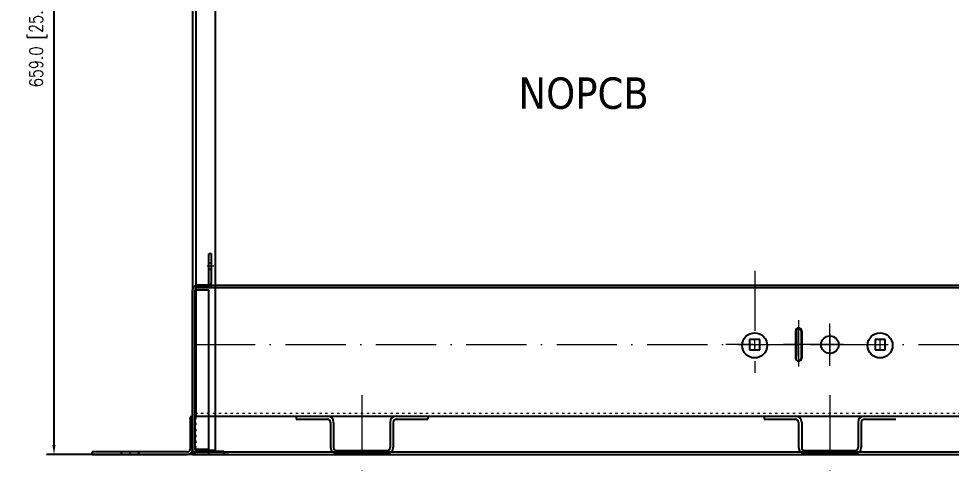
# Model space of a CAD drawing. Header units: millimetres. Extents: x 13152 to 35014, y -6229 to -226.
# Drawn here: x 26728 to 27471, y -2245 to -1882 of the extents above; entities that cross this region are included whole.
import ezdxf

# ---------------------------------------------------------------- set-up
doc = ezdxf.new("R2010")
doc.units = ezdxf.units.MM
doc.header["$LTSCALE"] = 4
doc.linetypes.add('ACAD_ISO03W100', pattern=[1.18, 0.47, -0.71])
doc.linetypes.add('ACAD_ISO10W100', pattern=[18, 12, -3, 0, -3])
doc.layers.add('标注、文本', color=3, linetype='Continuous', lineweight=25)
doc.styles.add('Tahoma$001', font='tahoma.ttf', dxfattribs={"height": 2.159784})
doc.styles.add('TH_GBDIM', font='romans.shx', dxfattribs={"width": 0.8, "bigfont": 'gbcbig.shx'})
doc.dimstyles.new('TH_GBDIM1', dxfattribs={"dimscale": 3, "dimtxt": 3.5, "dimasz": 2.5, "dimexe": 2, "dimexo": 0, "dimgap": 1.5, "dimtad": 1, "dimdec": 1, "dimzin": 0, "dimdsep": 46, "dimtxsty": 'TH_GBDIM', "dimcen": 2.5, "dimclrd": 3, "dimclre": 256, "dimclrt": 2, "dimadec": 0, "dimazin": 0, "dimtfac": 0.714286, "dimtdec": 1, "dimtmove": 0, "dimatfit": 3, "dimfxl": 1, "dimtzin": 0, "dimlwd": -1, "dimlwe": -1, "dimarcsym": 0})

# ---------------------------------------------------------------- blocks, each defined once
blk = doc.blocks.new('*D272')
at = {"layer": 'Defpoints', "color": 0, "transparency": 16777216}
for p in [(26894.93, -1570.64), (26755.77, -2229.64), (26894.93, -2229.64)]:
    blk.add_point(p, dxfattribs=at)
at = {"layer": '标注、文本', "transparency": 16777216}
for p, q in [((26894.93, -1570.64), (26749.77, -1570.64)), ((26894.93, -2229.64), (26749.77, -2229.64))]:
    blk.add_line(p, q, dxfattribs=at)
at = {"layer": '标注、文本', "color": 3, "transparency": 16777216}
blk.add_line((26755.77, -1578.14), (26755.77, -2222.14), dxfattribs=at)
for points in [[(26754.52, -1578.14), (26757.02, -1578.14), (26755.77, -1570.64)], [(26754.52, -2222.14), (26757.02, -2222.14), (26755.77, -2229.64)]]:
    blk.add_solid(points, dxfattribs=at)
at = {"layer": '标注、文本', "color": 2, "transparency": 16777216, "insert": (26743.27, -1900.14), "char_height": 10.5, "attachment_point": 5, "rotation": 90, "style": 'TH_GBDIM'}
blk.add_mtext('659.0 [25.9]', dxfattribs=at)

msp = doc.modelspace()

# ---------------------------------------------------------------- linework, layer by layer
at = {"layer": '标注、文本'}
for p, q in [((26866.3, -1232.14), (26866.3, -2226.14)), ((26868.8, -1232.14), (26868.8, -2199.14)), ((26884.54, -1227.76), (26884.3, -2226.14)), ((26881.3, -2069.64), (26879.3, -2069.64)), ((26879.3, -2092.64), (26879.3, -2069.64)), ((26881.3, -2092.64), (26881.3, -2069.64)), ((26881.3, -2077.14), (26879.3, -2077.14)), ((26881.3, -2082.14), (26879.3, -2082.14)), ((26868.8, -2095.14), (26881.3, -2095.14)), ((26868.8, -2096.64), (27867.8, -2096.64)), ((26870.3, -2094.64), (27867.8, -2094.64)), ((26877.3, -2094.64), (26870.3, -2094.64)), ((26870.3, -2094.64), (27867.8, -2094.64)), ((26877.3, -2096.64), (26870.3, -2096.64)), ((26881.3, -2096.64), (26881.3, -2094.64)), ((26896.34, -2094.64), (26898.34, -2094.64)), ((26866.3, -2225.64), (26866.3, -2098.64)), ((26868.3, -2225.64), (26868.3, -2098.64)), ((26879.3, -2098.64), (26868.3, -2098.64)), ((26879.3, -2225.64), (26879.3, -2098.64)), ((27347.05, -2131.36), (27347.05, -2152.86)), ((27347.55, -2131.14), (27347.55, -2153.14)), ((27351.55, -2131.14), (27351.55, -2153.14)), ((27352.05, -2131.36), (27352.05, -2152.86)), ((27310.55, -2138.14), (27310.55, -2146.14)), ((27318.55, -2138.14), (27310.55, -2138.14)), ((27318.55, -2146.14), (27318.55, -2138.14)), ((27410.55, -2138.14), (27410.55, -2146.14)), ((27418.55, -2138.14), (27410.55, -2138.14)), ((27418.55, -2146.14), (27418.55, -2138.14)), ((27310.55, -2146.14), (27318.55, -2146.14)), ((27410.55, -2146.14), (27418.55, -2146.14)), ((26864.3, -2199.64), (26864.3, -2225.64)), ((26866.3, -2199.64), (26864.3, -2199.64)), ((26866.3, -2225.64), (26866.3, -2199.64)), ((26868.3, -2199.14), (27869.8, -2199.14)), ((26948.8, -2199.14), (26973.8, -2199.14)), ((26948.8, -2199.14), (26948.8, -2201.64)), ((27028.8, -2199.14), (27053.8, -2199.14)), ((27053.8, -2199.14), (27053.8, -2201.64)), ((27322.05, -2199.14), (27347.05, -2199.14)), ((27322.05, -2199.14), (27322.05, -2201.64)), ((27402.05, -2199.14), (27427.05, -2199.14)), ((26948.8, -2201.64), (26973.8, -2201.64)), ((26976.3, -2204.14), (26976.3, -2224.14)), ((26978.8, -2204.14), (26978.8, -2224.14)), ((27023.8, -2204.14), (27023.8, -2224.14)), ((27026.3, -2204.14), (27026.3, -2224.14)), ((27028.8, -2201.64), (27053.8, -2201.64)), ((27322.05, -2201.64), (27347.05, -2201.64)), ((27349.55, -2204.14), (27349.55, -2224.14)), ((27352.05, -2204.14), (27352.05, -2224.14)), ((27397.05, -2204.14), (27397.05, -2224.14)), ((27399.55, -2204.14), (27399.55, -2224.14)), ((27402.05, -2201.64), (27427.05, -2201.64)), ((26862.3, -2227.64), (26786.3, -2227.64)), ((26786.3, -2227.64), (26786.3, -2229.64)), ((26786.3, -2229.64), (26862.3, -2229.64)), ((26809.3, -2227.64), (26809.3, -2229.64)), ((26823.3, -2227.64), (26823.3, -2229.64)), ((26866.3, -2227.64), (26866.3, -2229.64)), ((26866.3, -2229.64), (27878.8, -2229.64)), ((26866.64, -2227.64), (27878.8, -2227.64)), ((26879.3, -2225.64), (26868.3, -2225.64)), ((26868.8, -2226.14), (26884.3, -2226.14)), ((26869.8, -2227.14), (26891.3, -2227.14)), ((26869.8, -2229.64), (26891.3, -2229.64)), ((26869.8, -2229.64), (27878.8, -2229.64)), ((26879.3, -2229.64), (26879.3, -2227.64)), ((26891.3, -2227.14), (26891.3, -2229.64)), ((26981.3, -2226.64), (27021.3, -2226.64)), ((26981.3, -2229.14), (27021.3, -2229.14)), ((27354.55, -2226.64), (27394.55, -2226.64)), ((27354.55, -2229.14), (27394.55, -2229.14))]:
    msp.add_line(p, q, dxfattribs=at)
at = {"layer": '标注、文本', "color": 2, "linetype": 'ACAD_ISO03W100', "lineweight": 18}
for p, q in [((26868.8, -1232.14), (26868.8, -2226.14)), ((26868.3, -2196.64), (27869.8, -2196.64))]:
    msp.add_line(p, q, dxfattribs=at)
at = {"layer": '标注、文本', "color": 1, "linetype": 'ACAD_ISO10W100', "lineweight": 18}
for p, q in [((26883.21, -2079.64), (26877.89, -2079.64)), ((27314.57, -2083.19), (27314.57, -2164.73)), ((27349.55, -2122.66), (27349.55, -2159.65)), ((27374.55, -2158.9), (27374.55, -2125.37)), ((27349.55, -2151.14), (27349.55, -2129.14)), ((27374.55, -2133.6), (27374.55, -2150.68)), ((27314.55, -2146.14), (27314.55, -2138.14)), ((27414.55, -2146.14), (27414.55, -2138.14)), ((26868.3, -2142.14), (27854.8, -2142.14)), ((27385.48, -2142.14), (27291.55, -2142.14)), ((27358.69, -2142.14), (27390.42, -2142.14)), ((27001.3, -2182.51), (27001.3, -2244.73)), ((27374.55, -2182.51), (27374.55, -2244.73)), ((26816.3, -2227.64), (26816.3, -2229.64))]:
    msp.add_line(p, q, dxfattribs=at)
at = {"layer": '标注、文本'}
for centre, radius in [((27314.57, -2142.73), 10), ((27414.55, -2142.73), 10), ((27374.55, -2142.14), 7)]:
    msp.add_circle(centre, radius, dxfattribs=at)
for centre, radius, start, end in [((26870.3, -2098.64), 4, 90, 180), ((26870.3, -2098.64), 2, 90, 180), ((26877.3, -2092.64), 2, 270, 0), ((26877.3, -2092.64), 4, 270, 0), ((27349.55, -2131.36), 2.5, 0, 180), ((27349.55, -2131.14), 2, 0, 180), ((27349.55, -2152.86), 2.5, 180, 0), ((27349.55, -2153.14), 2, 180, 0), ((26973.8, -2204.14), 5, 0, 90), ((27028.8, -2204.14), 5, 90, 180), ((27347.05, -2204.14), 5, 0, 90), ((27402.05, -2204.14), 5, 90, 180), ((26973.8, -2204.14), 2.5, 0, 90), ((27028.8, -2204.14), 2.5, 90, 180), ((27347.05, -2204.14), 2.5, 0, 90), ((27402.05, -2204.14), 2.5, 90, 180), ((26862.3, -2225.64), 2, 270, 0), ((26862.3, -2225.64), 4, 270, 0), ((26870.3, -2225.64), 4, 180, 270), ((26869.8, -2226.14), 3.5, 180, 270), ((26870.3, -2225.64), 2, 180, 270), ((26869.8, -2226.14), 1, 180, 270), ((26981.3, -2224.14), 5, 180, 270), ((26981.3, -2224.14), 2.5, 180, 270), ((27021.3, -2224.14), 5, 270, 0), ((27021.3, -2224.14), 2.5, 270, 0), ((27354.55, -2224.14), 5, 180, 270), ((27354.55, -2224.14), 2.5, 180, 270), ((27394.55, -2224.14), 5, 270, 0), ((27394.55, -2224.14), 2.5, 270, 0)]:
    msp.add_arc(centre, radius, start, end, dxfattribs=at)

# ---------------------------------------------------------------- texts
at = {"layer": '标注、文本', "lineweight": 13, "style": 'Tahoma$001'}
msp.add_text('NOPCB', height=25, dxfattribs=at).set_placement((27126.18, -1954.09))

# ---------------------------------------------------------------- dimensions: what is measured, and where the dimension line sits
at = {"layer": '标注、文本'}
dim = msp.add_linear_dim(base=(26755.77, -2229.64), p1=(26894.93, -1570.64), p2=(26894.93, -2229.64), angle=90, dimstyle='TH_GBDIM1', dxfattribs=at)
dim.commit()
dim.dimension.update_dxf_attribs({"geometry": '*D272', "text_midpoint": (26743.27, -1900.14)})

doc.saveas('drawing.dxf')
